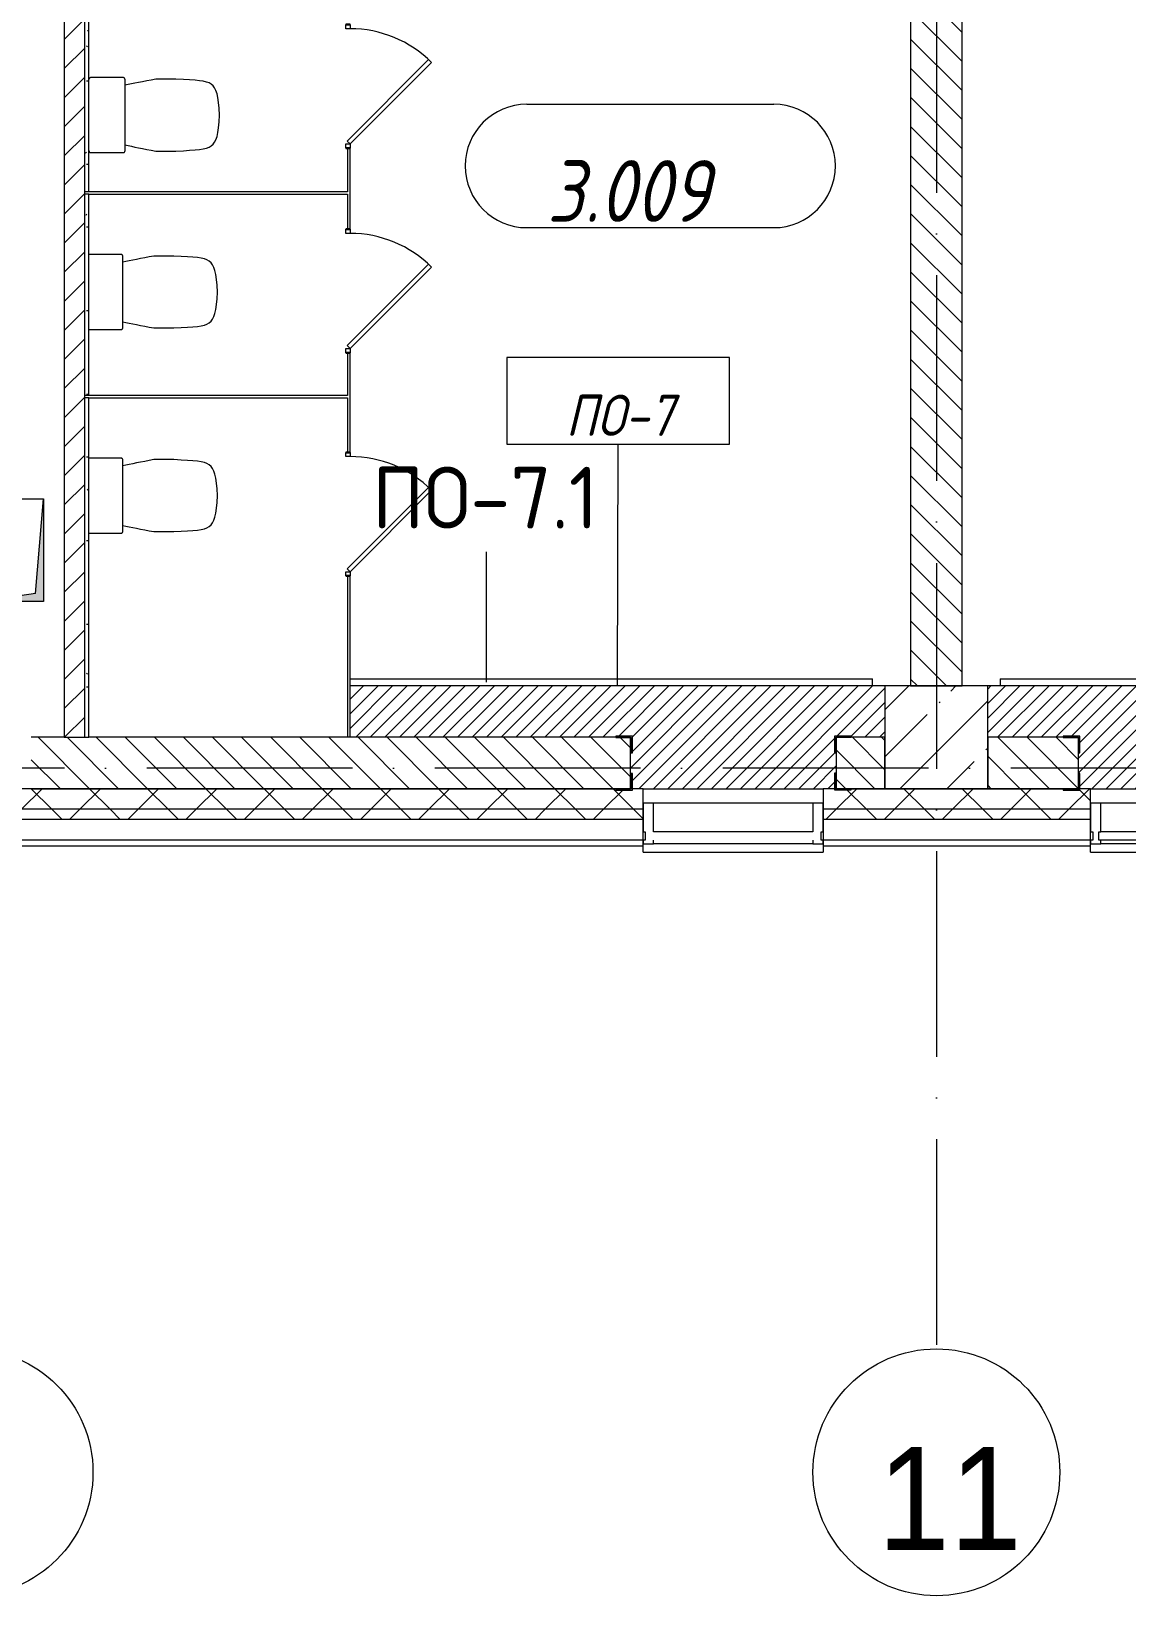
# Model space of a CAD drawing. Header units: millimetres. Extents: x -6467 to 106027, y -7090 to 195095.
# Drawn here: x 13659 to 18985, y 153872 to 161478 of the extents above; entities that cross this region are included whole.
import ezdxf

# ---------------------------------------------------------------- set-up
doc = ezdxf.new("R2010")
doc.units = ezdxf.units.MM
doc.linetypes.add('50_200_ШТРИХ_1Т_ш5_п1_п1_', pattern=[1400, 1000, -200, 0, -200])
for name, color, linetype, lineweight, true_color in [('A-AREA-IDEN-1', 7, 'Continuous', 9, 0xaaaaaa), ('A-DOOR-1', 7, 'Continuous', 5, 0xaaaaaa), ('A-DOOR-FRAM-1', 7, 'Continuous', 9, 0xaaaaaa), ('A-DOOR-OPNG-1', 7, 'Continuous', 30, 0xaaaaaa), ('A-FLOR-PATT-1', 7, 'Continuous', 5, 0xd61c12), ('A-FLOR-PATT-3', 7, 'Continuous', 5, 0xd9e403), ('A-GENM-1', 7, 'Continuous', 9, 0xaaaaaa), ('A-GENM-2', 7, 'Continuous', 20, 0xaaaaaa), ('A-WALL-1', 7, 'Continuous', 5, 0x77b143), ('A-WALL-FNSH-2', 7, 'Continuous', 5, 0xaaaaaa), ('I-WALL-1', 7, 'Continuous', 5, 0x787878), ('M-EQPM-1', 7, 'Continuous', 9, 0xaaaaaa), ('M-EQPM-2', 7, 'Continuous', 9, 0xe2e2e2), ('P-SANR-FIXT-1', 7, 'Continuous', 9, 0xaaaaaa), ('Оси-1', 7, 'Continuous', 20, 0xaaaaaa), ('Оси-2', 7, 'Continuous', 9, 0xaaaaaa), ('Оси-3', 7, '50_200_ШТРИХ_1Т_ш5_п1_п1_', 9, 0xaaaaaa)]:
    doc.layers.add(name, color=color, linetype=linetype, lineweight=lineweight, true_color=true_color)
for name, color, linetype, lineweight in [('A-FLOR', 7, 'Continuous', 9), ('A-FLOR-IDEN', 7, 'Continuous', 9), ('A-GLAZ', 7, 'Continuous', 5), ('A-GLAZ-CWMG', 7, 'Continuous', 9), ('A-GLAZ-CWMG-1', 7, 'Continuous', 20), ('A-WALL', 7, 'Continuous', 5), ('A-WALL-FNSH-1', 7, 'Continuous', 5), ('A-WALL-IDEN', 7, 'Continuous', 9), ('I-WALL', 7, 'Continuous', 5), ('S-COLS', 7, 'Continuous', 9), ('S-COLS-1', 7, 'Continuous', 5)]:
    doc.layers.add(name, color=color, linetype=linetype, lineweight=lineweight)
doc.styles.add('Arial', font='arial.ttf', dxfattribs={"width": 0.9, "height": 500})
doc.styles.add('GOST Common', font='', dxfattribs={"height": 300})
doc.styles.add('GOST Common_I', font='', dxfattribs={"width": 0.9, "height": 200})
doc.styles.add('ISOCPEUR_I_1', font='isocpeui.ttf', dxfattribs={"width": 0.85, "height": 2.5})
doc.styles.get('GOST Common').set_extended_font_data('GOST Common')
doc.styles.get('GOST Common_I').set_extended_font_data('GOST Common', italic=True)
pattern_1 = [(135, (109.45, 102614.03), (-70.71068, -70.71068), [])]
pattern_2 = [(45, (109.45, 102614.03), (-141.42136, 141.42136), []), (135, (109.45, 102614.03), (-141.42136, -141.42136), [])]

# ---------------------------------------------------------------- blocks, each defined once
blk = doc.blocks.new('DOR_ДУ_распашная__1Ст_Прямоугольная2 - Вн_Д-9_ДДГ 600х1850h_С_у-29177940-АИ_План этажа Радиаторы_3')
at = {"layer": 'A-DOOR-1'}
for p, q in [((-280, -6), (-265.9, 8.1)), ((-265.9, 8.1), (130.1, -387.8)), ((116, -402), (-280, -6)), ((130.1, -387.8), (116, -402))]:
    blk.add_line(p, q, dxfattribs=at)
blk.add_arc((-280, -6), 560, 315, 0, dxfattribs=at)
at = {"layer": 'A-DOOR-FRAM-1'}
for p, q in [((-300, 14), (-280, 14)), ((-280, 14), (-280, -6)), ((280, 14), (300, 14)), ((280, -6), (280, 14)), ((-280, -6), (-300, -6)), ((300, -6), (280, -6))]:
    blk.add_line(p, q, dxfattribs=at)
at = {"layer": 'A-DOOR-OPNG-1'}
for p, q in [((-300, -6), (-300, 14)), ((300, 14), (300, -6))]:
    blk.add_line(p, q, dxfattribs=at)
blk = doc.blocks.new('SND_Унитаз_Santek_HEO - Santek HEO_ 365х635х785_ выпуск-прямой_ PN4_5_ Х-резьба НР DN15_ К-гл_кон_ П DN100-V167-АИ_План этажа Радиаторы_3')
at = {"layer": 'P-SANR-FIXT-1'}
for p, q in [((-175, 423.4), (-175, 325.6)), ((175, 325.6), (175, 423.4)), ((-182.5, 165.8), (-182.5, 10)), ((172.5, 175.8), (-172.5, 175.8)), ((182.5, 10), (182.5, 165.8))]:
    blk.add_line(p, q, dxfattribs=at)
for centre, start, end in [((-172.5, 165.8), 90, 180), ((-172.5, 165.8), 150, 180), ((-172.5, 165.8), 105, 120), ((172.5, 165.8), 0, 90), ((172.5, 165.8), 45, 90), ((172.5, 165.8), 0, 30), ((-172.5, 10), 180, 270), ((-172.5, 10), 180, 210), ((-172.5, 10), 225, 270), ((172.5, 10), 270, 0), ((172.5, 10), 270, 315), ((172.5, 10), 330, 0)]:
    blk.add_arc(centre, 10, start, end, dxfattribs=at)
for points, knots in [([(0, 634.5), (-96, 631.3), (-168.1, 609.5), (-169.2, 526.5), (-175, 423.4)], [-0.5440111, -0.5440111, -0.5440111, -0.5440111, -0.2757876, 0, 0, 0, 0]), ([(175, 423.4), (169.2, 526.5), (168.1, 609.5), (96, 631.3), (0, 634.5)], [-0.5440111, -0.5440111, -0.5440111, -0.5440111, -0.2682234, 0, 0, 0, 0])]:
    blk.add_open_spline(points, degree=3, knots=knots, dxfattribs=at)
for points in [[(-175, 325.6), (-163, 263.9), (-153.6, 214.5), (-145, 174.9)], [(145, 174.9), (153.6, 214.5), (163, 263.9), (175, 325.6)]]:
    blk.add_open_spline(points, degree=3, dxfattribs=at)
blk = doc.blocks.new('SND_Унитаз_Santek_HEO - Santek HEO_ 365х635х785_ выпуск-прямой_ PN4_5_ Х-резьба НР DN15_ К-гл_кон_ П DN100-17949504-АИ_План этажа Радиаторы_3')
at = {"layer": 'P-SANR-FIXT-1'}
for p, q in [((-175, 423.4), (-175, 325.6)), ((175, 325.6), (175, 423.4)), ((-182.5, 165.8), (-182.5, 10)), ((172.5, 175.8), (-172.5, 175.8)), ((182.5, 10), (182.5, 165.8))]:
    blk.add_line(p, q, dxfattribs=at)
for centre, start, end in [((-172.5, 165.8), 90, 180), ((-172.5, 165.8), 150, 180), ((-172.5, 165.8), 105, 120), ((172.5, 165.8), 0, 90), ((172.5, 165.8), 45, 90), ((172.5, 165.8), 0, 30)]:
    blk.add_arc(centre, 10, start, end, dxfattribs=at)
for points, knots in [([(0, 634.5), (-96, 631.3), (-168.1, 609.5), (-169.2, 526.5), (-175, 423.4)], [-0.5440111, -0.5440111, -0.5440111, -0.5440111, -0.2757876, 0, 0, 0, 0]), ([(175, 423.4), (169.2, 526.5), (168.1, 609.5), (96, 631.3), (0, 634.5)], [-0.5440111, -0.5440111, -0.5440111, -0.5440111, -0.2682234, 0, 0, 0, 0])]:
    blk.add_open_spline(points, degree=3, knots=knots, dxfattribs=at)
for points in [[(-175, 325.6), (-163, 263.9), (-153.6, 214.5), (-145, 174.9)], [(145, 174.9), (153.6, 214.5), (163, 263.9), (175, 325.6)]]:
    blk.add_open_spline(points, degree=3, dxfattribs=at)
blk = doc.blocks.new('Прямоугольный импост - Импост структурный с накладкой - 180мм-22071093-АИ_План этажа Радиаторы_3')
at = {"layer": 'A-GLAZ-CWMG'}
for p, q in [((49825, 55111), (49050, 55111)), ((49825, 54931), (49050, 54931)), ((49825, 54914), (49050, 54914))]:
    blk.add_line(p, q, dxfattribs=at)
blk = doc.blocks.new('Прямоугольный импост - Импост структурный с накладкой - 180мм-22437157-АИ_План этажа Радиаторы_3')
at = {"layer": 'A-GLAZ-CWMG-1'}
for p, q in [((0, 17), (-50, 17)), ((-50, 17), (-50, 0)), ((-50, 0), (-40, 0)), ((-40, 0), (-40, -40)), ((-10, -40), (-10, 0)), ((-10, 0), (0, 0)), ((0, 0), (0, 17)), ((-40, -40), (-50, -40)), ((-50, -40), (-50, -180)), ((0, -40), (-10, -40)), ((0, -180), (0, -40)), ((-50, -180), (0, -180))]:
    blk.add_line(p, q, dxfattribs=at)
blk = doc.blocks.new('Прямоугольный импост - Импост структурный с накладкой - 180мм-22437121-АИ_План этажа Радиаторы_3')
at = {"layer": 'A-GLAZ-CWMG-1'}
for p, q in [((-50, 0), (-50, 17)), ((-50, 17), (0, 17)), ((0, 0), (-10, 0)), ((-10, 0), (-10, -40)), ((0, 17), (0, 0)), ((-50, -180), (-50, -40)), ((-10, -40), (0, -40)), ((0, -40), (0, -180)), ((0, -180), (-50, -180))]:
    blk.add_line(p, q, dxfattribs=at)
blk = doc.blocks.new('Прямоугольный импост - Импост структурный с накладкой - 180мм-V176-АИ_План этажа Радиаторы_3')
at = {"layer": 'A-GLAZ-CWMG'}
for p, q in [((6638, 55111), (5863, 55111)), ((6638, 54914), (5863, 54914))]:
    blk.add_line(p, q, dxfattribs=at)
blk = doc.blocks.new('Прямоугольный импост - Импост структурный с накладкой - 180мм-22437100-АИ_План этажа Радиаторы_3')
at = {"layer": 'A-GLAZ-CWMG-1'}
for p, q in [((-25, 0), (-25, 17)), ((-25, 17), (25, 17)), ((25, 0), (15, 0)), ((15, 0), (15, -40)), ((25, 17), (25, 0)), ((-25, -180), (-25, -40)), ((15, -40), (25, -40)), ((25, -40), (25, -180)), ((25, -180), (-25, -180))]:
    blk.add_line(p, q, dxfattribs=at)
blk = doc.blocks.new('Прямоугольный импост - Импост структурный с накладкой - 180мм-22437155-АИ_План этажа Радиаторы_3')
at = {"layer": 'A-GLAZ-CWMG-1'}
for p, q in [((0, 17), (-50, 17)), ((-50, 17), (-50, 0)), ((-10, -40), (-10, 0)), ((-10, 0), (0, 0)), ((0, 0), (0, 17)), ((-50, -40), (-50, -180)), ((0, -40), (-10, -40)), ((0, -180), (0, -40)), ((-50, -180), (0, -180))]:
    blk.add_line(p, q, dxfattribs=at)
blk = doc.blocks.new('Канал вертикальный прямоугольный - Шахта - значок проема-24087344-АИ_План этажа Радиаторы_3')
at = {"layer": 'M-EQPM-2'}
blk.add_hatch(color=256, dxfattribs=at).paths.add_polyline_path([(-150, -250), (-110, 210), (150, 250), (-150, 250)])
at = {"layer": 'M-EQPM-1'}
for p, q in [((-150, -250), (-150, 250)), ((-150, 250), (150, 250)), ((-110, 210), (150, 250)), ((150, 250), (150, -250)), ((-110, 210), (-150, -250)), ((150, -250), (-150, -250))]:
    blk.add_line(p, q, dxfattribs=at)
blk = doc.blocks.new('Фахверк _газобетон торцы_727 - Фахверк _газобетон торцы_-25586895-АИ_План этажа Радиаторы_3')
at = {"layer": 'A-GENM-2'}
for p, q in [((89406, 156989.3), (89325, 156989.3)), ((89325, 156989.3), (89325, 156983.3)), ((89325, 156983.3), (89400, 156983.3)), ((89400, 156983.3), (89400, 156908.3)), ((89406, 156908.3), (89406, 156989.3)), ((89400, 156908.3), (89406, 156908.3)), ((89406, 156808.3), (89400, 156808.3)), ((89400, 156808.3), (89400, 156733.3)), ((89406, 156727.3), (89406, 156808.3)), ((89400, 156733.3), (89325, 156733.3)), ((89325, 156733.3), (89325, 156727.3)), ((89325, 156727.3), (89406, 156727.3))]:
    blk.add_line(p, q, dxfattribs=at)
blk = doc.blocks.new('Фахверк _газобетон торцы_764 - Фахверк _газобетон торцы_-25587662-АИ_План этажа Радиаторы_3')
at = {"layer": 'A-GENM-2'}
for p, q in [((89406, 156989.3), (89325, 156989.3)), ((89325, 156989.3), (89325, 156983.3)), ((89325, 156983.3), (89400, 156983.3)), ((89400, 156983.3), (89400, 156908.3)), ((89406, 156908.3), (89406, 156989.3)), ((89400, 156908.3), (89406, 156908.3)), ((89406, 156808.3), (89400, 156808.3)), ((89400, 156808.3), (89400, 156733.3)), ((89406, 156727.3), (89406, 156808.3)), ((89400, 156733.3), (89325, 156733.3)), ((89325, 156733.3), (89325, 156727.3)), ((89325, 156727.3), (89406, 156727.3))]:
    blk.add_line(p, q, dxfattribs=at)
blk = doc.blocks.new('Фахверк _газобетон торцы_765 - Фахверк _газобетон торцы_-25587735-АИ_План этажа Радиаторы_3')
at = {"layer": 'A-GENM-2'}
for p, q in [((89406, 11134.7), (89325, 11134.7)), ((89325, 11134.7), (89325, 11128.7)), ((89325, 11128.7), (89400, 11128.7)), ((89400, 11128.7), (89400, 11053.7)), ((89406, 11053.7), (89406, 11134.7)), ((89400, 11053.7), (89406, 11053.7)), ((89400, 10953.7), (89400, 10878.7)), ((89406, 10953.7), (89400, 10953.7)), ((89406, 10872.7), (89406, 10953.7)), ((89400, 10878.7), (89325, 10878.7)), ((89325, 10878.7), (89325, 10872.7)), ((89325, 10872.7), (89406, 10872.7))]:
    blk.add_line(p, q, dxfattribs=at)
blk = doc.blocks.new('Отлив_СКБ - Отлив витража-V322-АИ_План этажа Радиаторы_3')
at = {"layer": 'A-GLAZ'}
for p, q in [((0, 69), (0, 100)), ((1700, 100), (0, 100)), ((1700, 100), (1700, 69)), ((875, 2), (1650, 2)), ((825, 0), (50, 0)), ((1650, 0), (875, 0))]:
    blk.add_line(p, q, dxfattribs=at)
blk = doc.blocks.new('Отлив_СКБ - Отлив витража-V324-АИ_План этажа Радиаторы_3')
at = {"layer": 'A-GLAZ'}
for p, q in [((0, 69), (0, 100)), ((875, 100), (0, 100)), ((875, 100), (875, 69)), ((825, 0), (50, 0))]:
    blk.add_line(p, q, dxfattribs=at)
blk = doc.blocks.new('Ось сетки - Круг_Ø6_00__ISO-2_5_0_9K_-17386508-АИ_План этажа Радиаторы_3')
at = {"layer": 'Оси-1'}
blk.add_circle((0, 0), 3, dxfattribs=at)
blk = doc.blocks.new('AAR_СКБ_Марка_помещения_1_5 ммп - Номер-27962133-АИ_План этажа Радиаторы_3')
at = {"layer": 'A-AREA-IDEN-1'}
for p, q in [((-2.987, 3), (3.013, 3)), ((-2.987, 0), (3.013, 0))]:
    blk.add_line(p, q, dxfattribs=at)
for centre, start, end in [((-2.987, 1.5), 90, 270), ((3.013, 1.5), 270, 90)]:
    blk.add_arc(centre, 1.5, start, end, dxfattribs=at)
blk = doc.blocks.new('AAR_СКБ_Марка_Перекрытия_1 мм - Марка пола-27961726-АИ_План этажа Радиаторы_3')
at = {"layer": 'A-FLOR-IDEN'}
for p, q in [((2.723, 2.101), (-2.69, 2.101)), ((-2.69, 2.101), (-2.69, 0)), ((2.723, 0), (2.723, 2.101)), ((-2.69, 0), (2.723, 0))]:
    blk.add_line(p, q, dxfattribs=at)

msp = doc.modelspace()

# ---------------------------------------------------------------- hatches: boundary and pattern name
at = {"layer": 'A-FLOR-PATT-1'}
h = msp.add_hatch(dxfattribs=at)
h.set_pattern_fill('FP_324', color=256, style=0, pattern_type=2)
h.set_pattern_definition([(45, (19559.45, 158045.076), (-35.3553, 35.3553), [])])
h.paths.add_polyline_path([(20509.4, 157795.1), (20564.9, 157795.9), (20564.9, 157870.1), (20570.9, 157870.1), (20570.9, 157970.1), (20564.9, 157970.1), (20564.9, 158051.1), (20645.9, 158051.1), (20645.9, 158045.1), (20809.4, 158045.1), (20809.4, 158295.1), (18309.4, 158295.1), (18309.4, 158045.1), (18675.9, 158045.1), (18675.9, 158051.1), (18756.9, 158051.1), (18756.9, 157970.1), (18750.9, 157970.1), (18750.9, 157870.1), (18756.9, 157870.1), (18756.9, 157795.1), (20244.6, 157795.1)])
at = {"layer": 'A-FLOR-PATT-3'}
h = msp.add_hatch(dxfattribs=at)
h.set_pattern_fill('FP_323', color=256, style=0, pattern_type=2)
h.set_pattern_definition([(45, (16509.45, 158045.076), (-35.3553, 35.3553), [])])
h.paths.add_polyline_path([(17509.4, 157795.1), (17564.9, 157795.1), (17564.9, 157870.1), (17570.9, 157870.1), (17570.9, 157970.1), (17564.9, 157970.1), (17564.9, 158051.1), (17645.9, 158051.1), (17645.9, 158045.1), (17809.4, 158045.1), (17809.4, 158295.1), (15209.4, 158295.1), (15209.4, 158045.1), (16500.9, 158045.1), (16500.9, 158051.1), (16581.9, 158051.1), (16581.9, 157970.1), (16575.9, 157970.1), (16575.9, 158045.1), (16571.9, 158045.1), (16571.9, 157795.1), (16575.9, 157796.1), (16575.9, 157870.1), (16581.9, 157870.1), (16581.9, 157795.1), (17349.8, 157795.1)])
at = {"layer": 'A-WALL'}
h = msp.add_hatch(dxfattribs=at)
h.set_pattern_fill('FP_122', color=256, style=0, pattern_type=2)
h.set_pattern_definition(pattern_2)
h.paths.add_polyline_path([(74509.4, 157695.1), (74509.4, 157795.1), (68199.4, 157795.1), (68199.4, 157695.1), (74459.4, 157695.1)])
h.paths.add_polyline_path([(65017.9, 157695.1), (66559.4, 157695.1), (66559.4, 157795.1), (65017.9, 157795.1)])
h.paths.add_polyline_path([(64079.8, 157695.1), (64142.9, 157695.1), (64142.9, 157795.1), (62809.4, 157795.1), (62809.4, 157695.1), (63252.7, 157695.1)])
h.paths.add_polyline_path([(67059.4, 157695.1), (67324.4, 157695.1), (67324.4, 157795.1), (67059.4, 157795.1), (67059.4, 157783.6)])
h.paths.add_polyline_path([(60771.5, 157695.1), (61109.4, 157695.1), (61109.4, 157795.1), (59809.4, 157795.1), (59809.4, 157695.1)])
h.paths.add_polyline_path([(58109.4, 157695.1), (58109.4, 157795.1), (56809.4, 157795.1), (56809.4, 157695.1), (57463.1, 157695.1)])
h.paths.add_polyline_path([(55109.4, 157695.1), (55109.4, 157795.1), (53809.4, 157795.1), (53809.4, 157695.1), (54154.8, 157695.1)])
h.paths.add_polyline_path([(52109.4, 157695.1), (52109.4, 157795.1), (50809.4, 157795.1), (50809.4, 157695.1), (50846.5, 157695.1)])
h.paths.add_polyline_path([(47809.4, 157695.1), (49109.4, 157695.1), (49109.4, 157795.1), (47809.4, 157795.1)])
h.paths.add_polyline_path([(42809.4, 157695.1), (42809.4, 157795.1), (41509.4, 157795.1), (41509.4, 157695.1), (42575.7, 157695.1)])
h.paths.add_polyline_path([(45884, 157695.1), (46109.4, 157695.1), (46109.4, 157795.1), (44509.4, 157795.1), (44509.4, 157695.1), (45057, 157695.1)])
h.paths.add_polyline_path([(39809.4, 157695.1), (39809.4, 157795.1), (38509.4, 157795.1), (38509.4, 157695.1), (39267.4, 157695.1)])
h.paths.add_polyline_path([(36809.4, 157695.1), (36809.4, 157795.1), (35509.4, 157795.1), (35509.4, 157695.1), (35959.1, 157695.1)])
h.paths.add_polyline_path([(32650.8, 157695.1), (33809.4, 157695.1), (33809.4, 157795.1), (32509.4, 157795.1), (32509.4, 157695.1)])
h.paths.add_polyline_path([(30169.5, 157695.1), (30809.4, 157695.1), (30809.4, 157795.1), (29509.4, 157795.1), (29509.4, 157695.1)])
h.paths.add_polyline_path([(27809.4, 157695.1), (27809.4, 157795.1), (26509.4, 157795.1), (26509.4, 157695.1), (27688.3, 157695.1)])
h.paths.add_polyline_path([(24809.4, 157695.1), (24809.4, 157795.1), (23509.4, 157795.1), (23509.4, 157695.1), (24380, 157695.1)])
h.paths.add_polyline_path([(21071.7, 157695.1), (21809.4, 157695.1), (21809.4, 157795.1), (20509.4, 157795.1), (20509.4, 157695.1)])
h.paths.add_polyline_path([(18809.4, 157695.1), (18809.4, 157795.1), (17509.4, 157795.1), (17509.4, 157695.1), (17763.4, 157695.1)])
h.paths.add_polyline_path([(16109.2, 157695.1), (16634.4, 157695.1), (16634.4, 157795.1), (6797.4, 157795.1), (6797.4, 157695.1), (12800.9, 157695.1)])
h.paths.add_polyline_path([(5922.4, 157695.1), (5922.4, 157795.1), (-2340.6, 157795.1), (-2340.6, 157695.1), (2875.9, 157695.1)])
h = msp.add_hatch(dxfattribs=at)
h.set_pattern_fill('FP_122', color=256, style=0, pattern_type=2)
h.set_pattern_definition(pattern_2)
h.paths.add_polyline_path([(74459.4, 157645.1), (74459.4, 157695.1), (68199.4, 157695.1), (68199.4, 157645.1), (74418.3, 157645.1)])
h.paths.add_polyline_path([(67059.4, 157645.1), (67324.4, 157645.1), (67324.4, 157695.1), (67059.4, 157695.1), (67059.4, 157689.3)])
h.paths.add_polyline_path([(66559.4, 157645.1), (66559.4, 157695.1), (65017.9, 157695.1), (65017.9, 157645.1), (65733.9, 157645.1)])
h.paths.add_polyline_path([(64142.9, 157645.1), (64142.9, 157695.1), (62809.4, 157695.1), (62809.4, 157645.1), (64079.8, 157645.1)])
h.paths.add_polyline_path([(60771.5, 157645.1), (61109.4, 157645.1), (61109.4, 157695.1), (59809.4, 157695.1), (59809.4, 157645.1)])
h.paths.add_polyline_path([(58109.4, 157645.1), (58109.4, 157695.1), (56809.4, 157695.1), (56809.4, 157645.1), (57463.1, 157645.1)])
h.paths.add_polyline_path([(55109.4, 157645.1), (55109.4, 157695.1), (53809.4, 157695.1), (53809.4, 157645.1), (54154.8, 157645.1)])
h.paths.add_polyline_path([(50846.5, 157645.1), (52109.4, 157645.1), (52109.4, 157695.1), (50809.4, 157695.1), (50809.4, 157645.1)])
h.paths.add_polyline_path([(49109.4, 157645.1), (49109.4, 157695.1), (47809.4, 157695.1), (47809.4, 157645.1), (48365.3, 157645.1)])
h.paths.add_polyline_path([(45057, 157645.1), (46109.4, 157645.1), (46109.4, 157695.1), (44509.4, 157695.1), (44509.4, 157645.1)])
h.paths.add_polyline_path([(42809.4, 157645.1), (42809.4, 157695.1), (41509.4, 157695.1), (41509.4, 157645.1), (42575.7, 157645.1)])
h.paths.add_polyline_path([(39267.4, 157645.1), (39809.4, 157645.1), (39809.4, 157695.1), (38509.4, 157695.1), (38509.4, 157645.1)])
h.paths.add_polyline_path([(36809.4, 157645.1), (36809.4, 157695.1), (35509.4, 157695.1), (35509.4, 157645.1), (35959.1, 157645.1)])
h.paths.add_polyline_path([(33809.4, 157645.1), (33809.4, 157695.1), (32509.4, 157695.1), (32509.4, 157645.1), (32650.8, 157645.1)])
h.paths.add_polyline_path([(29509.4, 157645.1), (30809.4, 157645.1), (30809.4, 157695.1), (29509.4, 157695.1)])
h.paths.add_polyline_path([(27809.4, 157645.1), (27809.4, 157695.1), (26509.4, 157695.1), (26509.4, 157645.1), (27688.3, 157645.1)])
h.paths.add_polyline_path([(24809.4, 157645.1), (24809.4, 157695.1), (23509.4, 157695.1), (23509.4, 157645.1), (24380, 157645.1)])
h.paths.add_polyline_path([(21071.7, 157645.1), (21809.4, 157645.1), (21809.4, 157695.1), (20509.4, 157695.1), (20509.4, 157645.1)])
h.paths.add_polyline_path([(18809.4, 157645.1), (18809.4, 157695.1), (17509.4, 157695.1), (17509.4, 157645.1), (17763.4, 157645.1)])
h.paths.add_polyline_path([(16109.2, 157645.1), (16634.4, 157645.1), (16634.4, 157695.1), (6797.4, 157695.1), (6797.4, 157645.1), (12800.9, 157645.1)])
h.paths.add_polyline_path([(5922.4, 157645.1), (5922.4, 157695.1), (-2440.6, 157695.1), (-2440.6, 157645.1), (2875.9, 157645.1)])
at = {"layer": 'I-WALL'}
h = msp.add_hatch(dxfattribs=at)
h.set_pattern_fill('FP_5', color=256, style=0, pattern_type=2)
h.set_pattern_definition([(45, (109.45, 102614.03), (-70.71068, 70.71068), [])])
h.paths.add_polyline_path([(13919.4, 158045.1), (13919.4, 165545.1), (13819.4, 165545.1), (13819.4, 158045.1)])
h = msp.add_hatch(dxfattribs=at)
h.set_pattern_fill('FP_2', color=256, style=0, pattern_type=2)
h.set_pattern_definition(pattern_1)
h.paths.add_polyline_path([(18184.4, 158295.1), (18184.4, 165295.1), (17934.4, 165295.1), (17934.4, 158295.1)])
h = msp.add_hatch(dxfattribs=at)
h.set_pattern_fill('FP_2', color=256, style=0, pattern_type=2)
h.set_pattern_definition(pattern_1)
h.paths.add_polyline_path([(67059.4, 157795.1), (67089.4, 157795.1), (67089.4, 158045.1), (67059.4, 158045.1), (67059.4, 157804.8)])
h.paths.add_polyline_path([(66559.4, 157795.1), (66559.4, 158045.1), (65077.9, 158045.1), (65077.9, 157795.1), (65733.9, 157795.1)])
h.paths.add_polyline_path([(63252.7, 157795.1), (63359.4, 157795.1), (63359.4, 158045.1), (62870.9, 158045.1), (62870.9, 157795.1)])
h.paths.add_polyline_path([(63859.4, 157795.1), (64077.9, 157795.1), (64077.9, 158045.1), (63859.4, 158045.1), (63859.4, 157902.7)])
h.paths.add_polyline_path([(60771.5, 157795.1), (61050.9, 157795.1), (61050.9, 158045.1), (59870.9, 158045.1), (59870.9, 157795.1)])
h.paths.add_polyline_path([(57859.4, 157795.1), (58050.9, 157795.1), (58050.9, 158045.1), (57859.4, 158045.1), (57859.4, 157902.7)])
h.paths.add_polyline_path([(56870.9, 157795.1), (57359.4, 157795.1), (57359.4, 158045.1), (56870.9, 158045.1), (56870.9, 157902.7)])
h.paths.add_polyline_path([(55050.9, 157795.1), (55050.9, 158045.1), (54859.4, 158045.1), (54859.4, 157795.1)])
h.paths.add_polyline_path([(54359.4, 157795.1), (54359.4, 158045.1), (53870.9, 158045.1), (53870.9, 157795.1), (54154.8, 157795.1)])
h.paths.add_polyline_path([(52050.9, 157795.1), (52050.9, 158045.1), (50870.9, 158045.1), (50870.9, 157795.1)])
h.paths.add_polyline_path([(49050.9, 157795.1), (49050.9, 158045.1), (48859.4, 158045.1), (48859.4, 157795.1)])
h.paths.add_polyline_path([(48359.4, 157795.1), (48359.4, 158045.1), (47870.9, 158045.1), (47870.9, 157795.1)])
h.paths.add_polyline_path([(44809.4, 157795.1), (44809.4, 158045.1), (44570.9, 158045.1), (44570.9, 157795.1)])
h.paths.add_polyline_path([(46050.9, 157795.1), (46050.9, 158045.1), (45859.4, 158045.1), (45859.4, 157795.1), (45884, 157795.1)])
h.paths.add_polyline_path([(45309.4, 157795.1), (45359.4, 157795.1), (45359.4, 158045.1), (45309.4, 158045.1), (45309.4, 157902.7)])
h.paths.add_polyline_path([(42575.7, 157795.1), (42750.9, 157795.1), (42750.9, 158045.1), (41570.9, 158045.1), (41570.9, 157795.1)])
h.paths.add_polyline_path([(39309.4, 157795.1), (39750.9, 157795.1), (39750.9, 158045.1), (39309.4, 158045.1), (39309.4, 157902.7)])
h.paths.add_polyline_path([(38809.4, 157795.1), (38809.4, 158045.1), (38570.9, 158045.1), (38570.9, 157795.1)])
h.paths.add_polyline_path([(36750.9, 157795.1), (36750.9, 158045.1), (36309.4, 158045.1), (36309.4, 157795.1)])
h.paths.add_polyline_path([(35809.4, 157795.1), (35809.4, 158045.1), (35570.9, 158045.1), (35570.9, 157795.1)])
h.paths.add_polyline_path([(33750.9, 157795.1), (33750.9, 158045.1), (32570.9, 158045.1), (32570.9, 157795.1), (32650.8, 157795.1)])
h.paths.add_polyline_path([(30750.9, 157795.1), (30750.9, 158045.1), (30309.4, 158045.1), (30309.4, 157795.1)])
h.paths.add_polyline_path([(29570.9, 157795.1), (29809.4, 157795.1), (29809.4, 158045.1), (29570.9, 158045.1), (29570.9, 157902.7)])
h.paths.add_polyline_path([(27750.9, 157795.1), (27750.9, 158045.1), (27309.4, 158045.1), (27309.4, 157795.1), (27688.3, 157795.1)])
h.paths.add_polyline_path([(26570.9, 157795.1), (26809.4, 157795.1), (26809.4, 158045.1), (26570.9, 158045.1), (26570.9, 157902.7)])
h.paths.add_polyline_path([(24380, 157795.1), (24750.9, 157795.1), (24750.9, 158045.1), (23570.9, 158045.1), (23570.9, 157795.1)])
h.paths.add_polyline_path([(20570.9, 157795.1), (20809.4, 157795.1), (20809.4, 158045.1), (20570.9, 158045.1), (20570.9, 157902.7)])
h.paths.add_polyline_path([(21750.9, 157795.1), (21750.9, 158045.1), (21309.4, 158045.1), (21309.4, 157795.1)])
h.paths.add_polyline_path([(18750.9, 157795.1), (18750.9, 158045.1), (18309.4, 158045.1), (18309.4, 157795.1)])
h.paths.add_polyline_path([(17571.9, 157795.1), (17809.4, 157795.1), (17809.4, 158045.1), (17571.9, 158045.1), (17571.9, 157902.7)])
h.paths.add_polyline_path([(16109.2, 157795.1), (16571.9, 157795.1), (16571.9, 158045.1), (13659.4, 158045.1), (13659.4, 157795.1)])
at = {"layer": 'I-WALL-1'}
h = msp.add_hatch(dxfattribs=at)
h.set_pattern_fill('FP_3', color=256, style=0, pattern_type=2)
h.set_pattern_definition([(0, (109.45, 102614.03), (406.4, 101.6), [6.706, -298.094, 6.706, -298.094, -1625.6]), (0, (109.45, 102614.03), (406.4, 101.6), [-609.6, 6.706, -602.894, 6.706, -298.094, -711.2]), (0, (109.45, 102614.03), (406.4, 101.6), [-1524, 6.706, -196.494, 6.706, -501.294]), (120, (261.85, 102664.83), (-291.18818, 301.15272), [6.706, -298.094, 6.706, -298.094, -1625.6]), (120, (261.85, 102664.83), (-291.18818, 301.15272), [-609.6, 6.706, -602.894, 6.706, -298.094, -711.2]), (120, (261.85, 102664.83), (-291.18818, 301.15272), [-1524, 6.706, -196.494, 6.706, -501.294]), (240, (312.65, 102868.03), (-115.21182, -402.75272), [6.706, -298.094, 6.706, -298.094, -1625.6]), (240, (312.65, 102868.03), (-115.21182, -402.75272), [-609.6, 6.706, -602.894, 6.706, -298.094, -711.2]), (240, (312.65, 102868.03), (-115.21182, -402.75272), [-1524, 6.706, -196.494, 6.706, -501.294])])
h.paths.add_polyline_path([(13919.4, 158045.1), (13939.4, 158045.1), (13939.4, 159695.1), (13919.4, 159695.1), (13919.4, 158605.8)])
h.paths.add_polyline_path([(13939.4, 159707.1), (13939.4, 160685.1), (13919.4, 160685.1), (13919.4, 159707.1)])
h.paths.add_polyline_path([(13939.4, 160697.1), (13939.4, 161675.1), (13919.4, 161675.1), (13919.4, 160697.1)])
h.paths.add_polyline_path([(13919.4, 161775.1), (13939.4, 161775.1), (13939.4, 162125.1), (13919.4, 162125.1), (13919.4, 162121.5)])
h.paths.add_polyline_path([(13919.4, 162225.1), (13939.4, 162225.1), (13939.4, 165545.1), (13919.4, 165545.1), (13919.4, 163527.7)])
at = {"layer": 'S-COLS-1'}
h = msp.add_hatch(dxfattribs=at)
h.set_pattern_fill('FP_1', color=256, style=0, pattern_type=2)
h.set_pattern_definition([(45, (109.45, 102614.03), (-228.0985, 228.0985), []), (45, (337.55, 102614.03), (-228.0985, 228.0985), [403.225, -80.645, 6.706, -73.939])])
h.paths.add_polyline_path([(17809.4, 157795.1), (18309.4, 157795.1), (18309.4, 158295.1), (17809.4, 158295.1), (17809.4, 157902.7)])

# ---------------------------------------------------------------- linework, layer by layer
at = {"layer": 'A-FLOR'}
for p, q in [((17809.4, 158295.1), (15209.4, 158295.1)), ((20809.4, 158295.1), (18309.4, 158295.1)), ((16634.4, 157795.1), (17509.4, 157795.1)), ((18809.4, 157795.1), (20509.4, 157795.1))]:
    msp.add_line(p, q, dxfattribs=at)
at = {"layer": 'A-FLOR-IDEN'}
msp.add_line((16509.4, 158295.1), (16512.8, 159470.8), dxfattribs=at)
at = {"layer": 'A-WALL'}
for p, q in [((17934.4, 165295.1), (17934.4, 158295.1)), ((18184.4, 158295.1), (18184.4, 165175.1)), ((13919.4, 158045.1), (13919.4, 161675.1)), ((15209.4, 158330.1), (17749.4, 158330.1)), ((17749.4, 158295.1), (17749.4, 158330.1)), ((17934.4, 158295.1), (18184.4, 158295.1)), ((18369.4, 158330.1), (20749.4, 158330.1)), ((18369.4, 158330.1), (18369.4, 158295.1)), ((13819.4, 158045.1), (13659.4, 158045.1)), ((13819.4, 158045.1), (13939.4, 158045.1)), ((16571.9, 158045.1), (13939.4, 158045.1)), ((16571.9, 157795.1), (16571.9, 158045.1)), ((17809.4, 158045.1), (17571.9, 158045.1)), ((17571.9, 158045.1), (17571.9, 157795.1)), ((17809.4, 157795.1), (17809.4, 158045.1)), ((18750.9, 158045.1), (18309.4, 158045.1)), ((18309.4, 158045.1), (18309.4, 157795.1)), ((18750.9, 157795.1), (18750.9, 158045.1)), ((13659.4, 157795.1), (16571.9, 157795.1)), ((17571.9, 157795.1), (17809.4, 157795.1)), ((18309.4, 157795.1), (18750.9, 157795.1)), ((16634.4, 157695.1), (6797.4, 157695.1)), ((18809.4, 157695.1), (17509.4, 157695.1)), ((16634.4, 157645.1), (6797.4, 157645.1)), ((18809.4, 157645.1), (17509.4, 157645.1)), ((16634.4, 157545.1), (6797.4, 157545.1)), ((18809.4, 157545.1), (17509.4, 157545.1))]:
    msp.add_line(p, q, dxfattribs=at)
at = {"layer": 'A-WALL-1'}
for p, q in [((13939.4, 160697.1), (13919.4, 160697.1)), ((13939.4, 160685.1), (13919.4, 160685.1)), ((13939.4, 159707.1), (13919.4, 159707.1)), ((13939.4, 159695.1), (13919.4, 159695.1))]:
    msp.add_line(p, q, dxfattribs=at)
at = {"layer": 'A-WALL-FNSH-1'}
for p, q in [((13819.4, 165545.1), (13819.4, 158045.1)), ((13939.4, 160697.1), (13939.4, 161655.1)), ((13939.4, 159707.1), (13939.4, 160685.1)), ((13939.4, 158045.1), (13939.4, 159695.1)), ((16634.4, 157795.1), (6797.4, 157795.1)), ((16634.4, 157518.1), (16634.4, 157795.1)), ((18809.4, 157795.1), (17509.4, 157795.1)), ((17509.4, 157795.1), (17509.4, 157518.1)), ((18809.4, 157518.1), (18809.4, 157795.1)), ((6797.4, 157518.1), (16634.4, 157518.1)), ((17509.4, 157518.1), (18809.4, 157518.1))]:
    msp.add_line(p, q, dxfattribs=at)
at = {"layer": 'A-WALL-FNSH-2'}
for p, q in [((15197.4, 160910.1), (15197.4, 160697.1)), ((15209.4, 160515.1), (15209.4, 160910.1)), ((15197.4, 160697.1), (13939.4, 160697.1)), ((13939.4, 160685.1), (15197.4, 160685.1)), ((15197.4, 160685.1), (15197.4, 160515.1)), ((15197.4, 159915.1), (15197.4, 159707.1)), ((15209.4, 159430.1), (15209.4, 159915.1)), ((15197.4, 159707.1), (13939.4, 159707.1)), ((13939.4, 159695.1), (15197.4, 159695.1)), ((15197.4, 159695.1), (15197.4, 159430.1)), ((15197.4, 158830.1), (15197.4, 158045.1)), ((15209.4, 158045.1), (15209.4, 158830.1))]:
    msp.add_line(p, q, dxfattribs=at)
at = {"layer": 'A-WALL-IDEN'}
msp.add_line((15873.2, 158312.6), (15873.2, 158946.9), dxfattribs=at)
at = {"layer": 'S-COLS'}
for p, q in [((18184.4, 158295.1), (17934.4, 158295.1)), ((17809.4, 158045.1), (17809.4, 157795.1)), ((18309.4, 157795.1), (18309.4, 158045.1))]:
    msp.add_line(p, q, dxfattribs=at)
at = {"layer": 'S-COLS-1'}
for p, q in [((17934.4, 158295.1), (17809.4, 158295.1)), ((17809.4, 158295.1), (17809.4, 158045.1)), ((18309.4, 158295.1), (18184.4, 158295.1)), ((18309.4, 158045.1), (18309.4, 158295.1)), ((17809.4, 157795.1), (18309.4, 157795.1))]:
    msp.add_line(p, q, dxfattribs=at)
at = {"layer": 'Оси-3'}
for p, q in [((18059.4, 193895), (18059.4, 155072)), ((104827.4, 157895.1), (-5157.9, 157895.1))]:
    msp.add_line(p, q, dxfattribs=at)

# ---------------------------------------------------------------- block references
at = {"layer": 'A-AREA-IDEN-1', "xscale": 199.9999999999999, "yscale": 199.9999999999999, "zscale": 199.9999999999999}
msp.add_blockref('AAR_СКБ_Марка_помещения_1_5 ммп - Номер-27962133-АИ_План этажа Радиаторы_3', (16666.1, 160522.9), dxfattribs=at)
at = {"layer": 'A-DOOR-1', "rotation": 90.00000000000007}
for p in [(15203.4, 161210.1), (15203.4, 160215.1), (15203.4, 159130.1)]:
    msp.add_blockref('DOR_ДУ_распашная__1Ст_Прямоугольная2 - Вн_Д-9_ДДГ 600х1850h_С_у-29177940-АИ_План этажа Радиаторы_3', p, dxfattribs=at)
at = {"layer": 'A-FLOR-IDEN', "xscale": 199.9999999999999, "yscale": 199.9999999999999, "zscale": 199.9999999999999}
msp.add_blockref('AAR_СКБ_Марка_Перекрытия_1 мм - Марка пола-27961726-АИ_План этажа Радиаторы_3', (16509.4, 159470.8), dxfattribs=at)
at = {"layer": 'A-GENM-1'}
for name, p in [('Фахверк _газобетон торцы_764 - Фахверк _газобетон торцы_-25587662-АИ_План этажа Радиаторы_3', (-72824.1, 1061.7)), ('Фахверк _газобетон торцы_727 - Фахверк _газобетон торцы_-25586895-АИ_План этажа Радиаторы_3', (-70649.1, 1061.7))]:
    msp.add_blockref(name, p, dxfattribs=at)
at = {"layer": 'A-GENM-1', "rotation": 180}
msp.add_blockref('Фахверк _газобетон торцы_765 - Фахверк _газобетон торцы_-25587735-АИ_План этажа Радиаторы_3', (106970.9, 168923.8), dxfattribs=at)
at = {"layer": 'A-GLAZ', "rotation": 180}
for name, p in [('Отлив_СКБ - Отлив витража-V324-АИ_План этажа Радиаторы_3', (17509.4, 157587.1)), ('Отлив_СКБ - Отлив витража-V322-АИ_План этажа Радиаторы_3', (20509.4, 157587.1))]:
    msp.add_blockref(name, p, dxfattribs=at)
at = {"layer": 'A-GLAZ-CWMG', "rotation": 180}
for name, p in [('Прямоугольный импост - Импост структурный с накладкой - 180мм-22437155-АИ_План этажа Радиаторы_3', (16634.4, 157545.1)), ('Прямоугольный импост - Импост структурный с накладкой - 180мм-22437157-АИ_План этажа Радиаторы_3', (18809.4, 157545.1))]:
    msp.add_blockref(name, p, dxfattribs=at)
at = {"layer": 'A-GLAZ-CWMG'}
for name, p in [('Прямоугольный импост - Импост структурный с накладкой - 180мм-V176-АИ_План этажа Радиаторы_3', (10821.4, 102614)), ('Прямоугольный импост - Импост структурный с накладкой - 180мм-22071093-АИ_План этажа Радиаторы_3', (-30190.6, 102614))]:
    msp.add_blockref(name, p, dxfattribs=at)
at = {"layer": 'A-GLAZ-CWMG', "extrusion": (0, 0, -1), "rotation": 180}
for name, p in [('Прямоугольный импост - Импост структурный с накладкой - 180мм-22437121-АИ_План этажа Радиаторы_3', (-17509.4, 157545.1)), ('Прямоугольный импост - Импост структурный с накладкой - 180мм-22437100-АИ_План этажа Радиаторы_3', (-17484.4, 157545.1))]:
    msp.add_blockref(name, p, dxfattribs=at)
at = {"layer": 'M-EQPM-1', "rotation": 180}
msp.add_blockref('Канал вертикальный прямоугольный - Шахта - значок проема-24087344-АИ_План этажа Радиаторы_3', (13569.4, 158955.1), dxfattribs=at)
at = {"layer": 'P-SANR-FIXT-1', "rotation": 270.0000000000002}
for name, p in [('SND_Унитаз_Santek_HEO - Santek HEO_ 365х635х785_ выпуск-прямой_ PN4_5_ Х-резьба НР DN15_ К-гл_кон_ П DN100-V167-АИ_План этажа Радиаторы_3', (13939.4, 161070.1)), ('SND_Унитаз_Santek_HEO - Santek HEO_ 365х635х785_ выпуск-прямой_ PN4_5_ Х-резьба НР DN15_ К-гл_кон_ П DN100-17949504-АИ_План этажа Радиаторы_3', (13929.4, 160210.1)), ('SND_Унитаз_Santek_HEO - Santek HEO_ 365х635х785_ выпуск-прямой_ PN4_5_ Х-резьба НР DN15_ К-гл_кон_ П DN100-17949504-АИ_План этажа Радиаторы_3', (13929.4, 159220.1))]:
    msp.add_blockref(name, p, dxfattribs=at)
at = {"layer": 'Оси-1', "xscale": 199.9999999999999, "yscale": 199.9999999999999, "zscale": 199.9999999999999, "rotation": 180}
for p in [(13359.4, 154472), (18059.4, 154472)]:
    msp.add_blockref('Ось сетки - Круг_Ø6_00__ISO-2_5_0_9K_-17386508-АИ_План этажа Радиаторы_3', p, dxfattribs=at)

# ---------------------------------------------------------------- texts
at = {"layer": 'A-AREA-IDEN-1', "insert": (16562.9, 160551.2), "char_height": 300, "width": 952, "attachment_point": 8, "line_spacing_factor": 1.139951, "style": 'ISOCPEUR_I_1'}
msp.add_mtext('\\pxqc,t8.46667,16.93333,25.4,33.86667,42.33333,50.8,59.26667,67.73333,76.2,84.66667,93.13333,101.6,110.06667,118.53333,127,135.46667,143.93333,152.4,160.86667,169.33333,177.8,186.26667,194.73333,203.2,211.66667,220.13333,228.6,237.06667,245.53333,254,262.46667,270.93333;{3.009}', dxfattribs=at)
at = {"layer": 'A-FLOR-IDEN', "insert": (16519.7, 159610.6), "char_height": 200, "width": 559.8, "attachment_point": 5, "line_spacing_factor": 1.022766, "style": 'GOST Common_I'}
msp.add_mtext('\\pxqc,t0.9,1.8,2.7,3.6,4.5,5.4,6.3,7.2,8.1,9,9.9,10.8,11.7,12.6,13.5,14.4,15.3,16.2,17.1,18,18.9,19.8,20.7,21.6,22.5,23.4,24.3,25.2,26.1,27,27.9,28.8;{ПО-7}', dxfattribs=at)
at = {"layer": 'A-WALL-IDEN', "insert": (15866.2, 159360.3), "char_height": 300, "width": 1152, "attachment_point": 2, "line_spacing_factor": 1.022766, "style": 'GOST Common'}
msp.add_mtext('\\pxqc,t0.26667,0.53333,0.8,1.06667,1.33333,1.6,1.86667,2.13333,2.4,2.66667,2.93333,3.2,3.46667,3.73333,4,4.26667,4.53333,4.8,5.06667,5.33333,5.6,5.86667,6.13333,6.4,6.66667,6.93333,7.2,7.46667,7.73333,8,8.26667,8.53333;{ПО-7.1}', dxfattribs=at)
at = {"layer": 'Оси-2', "insert": (18124.6, 154344.8), "char_height": 500, "width": 702, "attachment_point": 5, "line_spacing_factor": 0.936439, "style": 'Arial'}
msp.add_mtext('\\pxqc,t4.572,9.144,13.716,18.288,22.86,27.432,32.004,36.576,41.148,45.72,50.292,54.864,59.436,64.008,68.58,73.152,77.724,82.296,86.868,91.44,96.012,100.584,105.156,109.728,114.3,118.872,123.444,128.016,132.588,137.16,141.732,146.304;{11}', dxfattribs=at)

doc.saveas('drawing.dxf')
